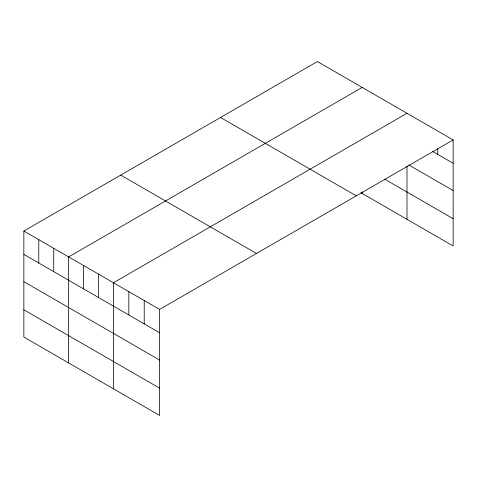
<?xml version="1.0" encoding="UTF-8"?>
<svg xmlns="http://www.w3.org/2000/svg" width="477" height="477" viewBox="0 0 477 477"><rect width="100%" height="100%" fill="white"/><g stroke="black" fill="none" stroke-linecap="round" stroke-linejoin="round"><path stroke-width="0.72" d="M23.85 231.035L159.598 309.412L159.598 415.443L23.85 337.072L23.85 231.035L317.402 61.557L453.15 139.928L453.15 245.965L360.952 192.738M362.198 87.416L68.646 256.9L68.646 362.931M406.994 113.282L113.443 282.76L113.443 388.797M159.598 309.412L453.15 139.928M432.639 151.442L453.15 163.283M408.92 165.03L453.15 190.567M384.599 179.102L453.15 218.681M220.529 117.485L356.277 195.856M120.723 175.107L256.471 253.484M23.85 254.39L159.598 332.761M23.85 281.674L159.598 360.046M23.85 309.788L159.598 388.159M437.767 148.562L437.767 154.399M406.994 166.139L406.994 219.319M362.198 192.016L362.198 193.453M144.215 300.528L144.215 323.877M128.832 291.644L128.832 314.999M98.512 274.144L98.512 297.493M83.582 265.522L83.582 288.871M53.716 248.278L53.716 271.628M38.78 239.657L38.78 263.012"/></g></svg>
